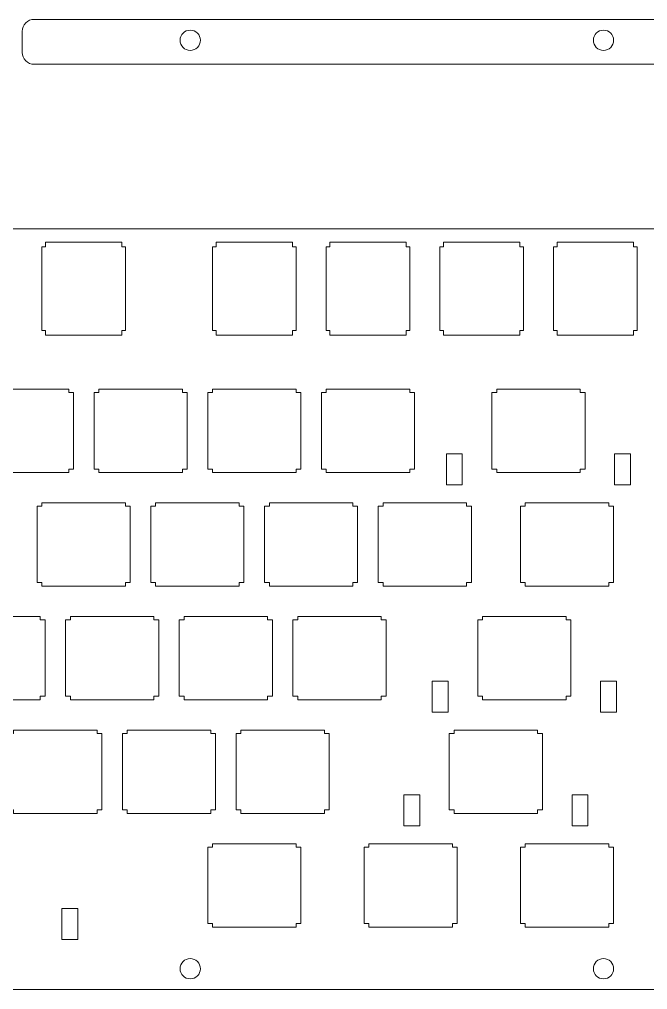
# Model space of a CAD drawing. Header units: millimetres. Extents: x -182 to 182, y -81 to 81.
# Drawn here: x 5.9 to 111.2, y -81.3 to 81.3 of the extents above; entities that cross this region are included whole.
import ezdxf

# ---------------------------------------------------------------- set-up
doc = ezdxf.new("R2010")
doc.units = ezdxf.units.MM
doc.header["$MEASUREMENT"] = 0

msp = doc.modelspace()

# ---------------------------------------------------------------- linework, layer by layer
at = {"lineweight": 9}
for points, knots in [([(8.3708, 81.3083), (7.8403, 81.3083), (7.3316, 81.0976), (6.9566, 80.7225), (6.5815, 80.3474), (6.3708, 79.8387), (6.3708, 79.3083)], [0, 0, 0, 0, 0.5, 0.5, 0.5, 1, 1, 1, 1]), ([(36.23, 77.8083), (36.23, 78.7472), (35.4689, 79.5083), (34.53, 79.5083), (33.5911, 79.5083), (32.83, 78.7472), (32.83, 77.8083), (32.83, 76.8694), (33.5911, 76.1083), (34.53, 76.1083), (35.4689, 76.1083), (36.23, 76.8694), (36.23, 77.8083)], [0, 0, 0, 0, 0.25, 0.25, 0.25, 0.5, 0.5, 0.5, 0.75, 0.75, 0.75, 1, 1, 1, 1]), ([(105.4767, 77.8083), (105.4767, 78.7472), (104.7155, 79.5083), (103.7767, 79.5083), (102.8378, 79.5083), (102.0767, 78.7472), (102.0767, 77.8083), (102.0766, 76.8694), (102.8378, 76.1083), (103.7766, 76.1083), (104.7155, 76.1083), (105.4766, 76.8694), (105.4767, 77.8083)], [0, 0, 0, 0, 0.25, 0.25, 0.25, 0.5, 0.5, 0.5, 0.75, 0.75, 0.75, 1, 1, 1, 1]), ([(6.3708, 75.7833), (6.3708, 75.2529), (6.5815, 74.7441), (6.9566, 74.3691), (7.3316, 73.994), (7.8403, 73.7833), (8.3708, 73.7833)], [0, 0, 0, 0, 0.5, 0.5, 0.5, 1, 1, 1, 1]), ([(36.23, -77.8083), (36.23, -76.8694), (35.4689, -76.1083), (34.53, -76.1083), (33.5911, -76.1083), (32.83, -76.8694), (32.83, -77.8083), (32.83, -78.7472), (33.5911, -79.5083), (34.53, -79.5083), (35.4689, -79.5083), (36.23, -78.7472), (36.23, -77.8083)], [0, 0, 0, 0, 0.25, 0.25, 0.25, 0.5, 0.5, 0.5, 0.75, 0.75, 0.75, 1, 1, 1, 1]), ([(105.4767, -77.8083), (105.4767, -76.8694), (104.7155, -76.1083), (103.7767, -76.1083), (102.8378, -76.1083), (102.0767, -76.8694), (102.0766, -77.8083), (102.0766, -78.7472), (102.8378, -79.5083), (103.7766, -79.5083), (104.7155, -79.5083), (105.4766, -78.7472), (105.4767, -77.8083)], [0, 0, 0, 0, 0.25, 0.25, 0.25, 0.5, 0.5, 0.5, 0.75, 0.75, 0.75, 1, 1, 1, 1])]:
    msp.add_open_spline(points, degree=3, knots=knots, dxfattribs=at)
for points in [[(8.3708, 81.3083), (8.3708, 81.3083), (170.5211, 81.3083), (170.5211, 81.3083)], [(6.3708, 75.7833), (6.3708, 75.7833), (6.3708, 79.3083), (6.3708, 79.3083)], [(170.5209, 73.7833), (170.5209, 73.7833), (8.3708, 73.7833), (8.3708, 73.7833)], [(-170.5563, 46.2241), (-170.5563, 46.2241), (170.5563, 46.2241), (170.5563, 46.2241)], [(170.5275, -81.3083), (170.5275, -81.3083), (-170.5275, -81.3083), (-170.5275, -81.3083)]]:
    msp.add_open_spline(points, degree=3, dxfattribs=at)
at = {"lineweight": 0}
for points, knots in [([(10.2813, 43.9623), (10.2813, 43.9623), (10.2813, 43.1623), (10.2813, 43.1623), (10.2813, 43.1623), (9.6813, 43.1623), (9.6813, 43.1623), (9.6813, 43.1623), (9.6813, 29.1623), (9.6813, 29.1623), (9.6813, 29.1623), (10.2813, 29.1623), (10.2813, 29.1623), (10.2813, 29.1623), (10.2813, 28.3623), (10.2813, 28.3623), (10.2813, 28.3623), (23.0813, 28.3623), (23.0813, 28.3623), (23.0813, 28.3623), (23.0813, 29.1623), (23.0813, 29.1623), (23.0813, 29.1623), (23.6813, 29.1623), (23.6813, 29.1623), (23.6813, 29.1623), (23.6813, 43.1623), (23.6813, 43.1623), (23.6813, 43.1623), (23.0813, 43.1623), (23.0813, 43.1623), (23.0813, 43.1623), (23.0813, 43.9623), (23.0813, 43.9623), (23.0813, 43.9623), (10.2813, 43.9623), (10.2813, 43.9623)], [0, 0, 0, 0, 0.08333333, 0.08333333, 0.08333333, 0.16666667, 0.16666667, 0.16666667, 0.25, 0.25, 0.25, 0.33333333, 0.33333333, 0.33333333, 0.41666667, 0.41666667, 0.41666667, 0.5, 0.5, 0.5, 0.58333333, 0.58333333, 0.58333333, 0.66666667, 0.66666667, 0.66666667, 0.75, 0.75, 0.75, 0.83333333, 0.83333333, 0.83333333, 0.91666667, 0.91666667, 0.91666667, 1, 1, 1, 1]), ([(38.8563, 43.9623), (38.8563, 43.9623), (38.8563, 43.1623), (38.8563, 43.1623), (38.8563, 43.1623), (38.2563, 43.1623), (38.2563, 43.1623), (38.2563, 43.1623), (38.2563, 29.1623), (38.2563, 29.1623), (38.2563, 29.1623), (38.8563, 29.1623), (38.8563, 29.1623), (38.8563, 29.1623), (38.8563, 28.3623), (38.8563, 28.3623), (38.8563, 28.3623), (51.6563, 28.3623), (51.6563, 28.3623), (51.6563, 28.3623), (51.6563, 29.1623), (51.6563, 29.1623), (51.6563, 29.1623), (52.2563, 29.1623), (52.2563, 29.1623), (52.2563, 29.1623), (52.2563, 43.1623), (52.2563, 43.1623), (52.2563, 43.1623), (51.6563, 43.1623), (51.6563, 43.1623), (51.6563, 43.1623), (51.6563, 43.9623), (51.6563, 43.9623), (51.6563, 43.9623), (38.8563, 43.9623), (38.8563, 43.9623)], [0, 0, 0, 0, 0.08333333, 0.08333333, 0.08333333, 0.16666667, 0.16666667, 0.16666667, 0.25, 0.25, 0.25, 0.33333333, 0.33333333, 0.33333333, 0.41666667, 0.41666667, 0.41666667, 0.5, 0.5, 0.5, 0.58333333, 0.58333333, 0.58333333, 0.66666667, 0.66666667, 0.66666667, 0.75, 0.75, 0.75, 0.83333333, 0.83333333, 0.83333333, 0.91666667, 0.91666667, 0.91666667, 1, 1, 1, 1]), ([(57.9063, 43.9623), (57.9063, 43.9623), (57.9063, 43.1623), (57.9063, 43.1623), (57.9063, 43.1623), (57.3063, 43.1623), (57.3063, 43.1623), (57.3063, 43.1623), (57.3063, 29.1623), (57.3063, 29.1623), (57.3063, 29.1623), (57.9063, 29.1623), (57.9063, 29.1623), (57.9063, 29.1623), (57.9063, 28.3623), (57.9063, 28.3623), (57.9063, 28.3623), (70.7063, 28.3623), (70.7063, 28.3623), (70.7063, 28.3623), (70.7063, 29.1623), (70.7063, 29.1623), (70.7063, 29.1623), (71.3063, 29.1623), (71.3063, 29.1623), (71.3063, 29.1623), (71.3063, 43.1623), (71.3063, 43.1623), (71.3063, 43.1623), (70.7063, 43.1623), (70.7063, 43.1623), (70.7063, 43.1623), (70.7063, 43.9623), (70.7063, 43.9623), (70.7063, 43.9623), (57.9063, 43.9623), (57.9063, 43.9623)], [0, 0, 0, 0, 0.08333333, 0.08333333, 0.08333333, 0.16666667, 0.16666667, 0.16666667, 0.25, 0.25, 0.25, 0.33333333, 0.33333333, 0.33333333, 0.41666667, 0.41666667, 0.41666667, 0.5, 0.5, 0.5, 0.58333333, 0.58333333, 0.58333333, 0.66666667, 0.66666667, 0.66666667, 0.75, 0.75, 0.75, 0.83333333, 0.83333333, 0.83333333, 0.91666667, 0.91666667, 0.91666667, 1, 1, 1, 1]), ([(76.9563, 43.9623), (76.9563, 43.9623), (76.9563, 43.1623), (76.9563, 43.1623), (76.9563, 43.1623), (76.3563, 43.1623), (76.3563, 43.1623), (76.3563, 43.1623), (76.3563, 29.1623), (76.3563, 29.1623), (76.3563, 29.1623), (76.9563, 29.1623), (76.9563, 29.1623), (76.9563, 29.1623), (76.9563, 28.3623), (76.9563, 28.3623), (76.9563, 28.3623), (89.7563, 28.3623), (89.7563, 28.3623), (89.7563, 28.3623), (89.7563, 29.1623), (89.7563, 29.1623), (89.7563, 29.1623), (90.3563, 29.1623), (90.3563, 29.1623), (90.3563, 29.1623), (90.3563, 43.1623), (90.3563, 43.1623), (90.3563, 43.1623), (89.7563, 43.1623), (89.7563, 43.1623), (89.7563, 43.1623), (89.7563, 43.9623), (89.7563, 43.9623), (89.7563, 43.9623), (76.9563, 43.9623), (76.9563, 43.9623)], [0, 0, 0, 0, 0.08333333, 0.08333333, 0.08333333, 0.16666667, 0.16666667, 0.16666667, 0.25, 0.25, 0.25, 0.33333333, 0.33333333, 0.33333333, 0.41666667, 0.41666667, 0.41666667, 0.5, 0.5, 0.5, 0.58333333, 0.58333333, 0.58333333, 0.66666667, 0.66666667, 0.66666667, 0.75, 0.75, 0.75, 0.83333333, 0.83333333, 0.83333333, 0.91666667, 0.91666667, 0.91666667, 1, 1, 1, 1]), ([(96.0063, 43.9623), (96.0063, 43.9623), (96.0063, 43.1623), (96.0063, 43.1623), (96.0063, 43.1623), (95.4063, 43.1623), (95.4063, 43.1623), (95.4063, 43.1623), (95.4063, 29.1623), (95.4063, 29.1623), (95.4063, 29.1623), (96.0063, 29.1623), (96.0063, 29.1623), (96.0063, 29.1623), (96.0063, 28.3623), (96.0063, 28.3623), (96.0063, 28.3623), (108.8063, 28.3623), (108.8063, 28.3623), (108.8063, 28.3623), (108.8063, 29.1623), (108.8063, 29.1623), (108.8063, 29.1623), (109.4063, 29.1623), (109.4063, 29.1623), (109.4063, 29.1623), (109.4063, 43.1623), (109.4063, 43.1623), (109.4063, 43.1623), (108.8063, 43.1623), (108.8063, 43.1623), (108.8063, 43.1623), (108.8063, 43.9623), (108.8063, 43.9623), (108.8063, 43.9623), (96.0063, 43.9623), (96.0063, 43.9623)], [0, 0, 0, 0, 0.08333333, 0.08333333, 0.08333333, 0.16666667, 0.16666667, 0.16666667, 0.25, 0.25, 0.25, 0.33333333, 0.33333333, 0.33333333, 0.41666667, 0.41666667, 0.41666667, 0.5, 0.5, 0.5, 0.58333333, 0.58333333, 0.58333333, 0.66666667, 0.66666667, 0.66666667, 0.75, 0.75, 0.75, 0.83333333, 0.83333333, 0.83333333, 0.91666667, 0.91666667, 0.91666667, 1, 1, 1, 1]), ([(0.1563, 19.3493), (0.1563, 19.3493), (0.1563, 18.7493), (0.1563, 18.7493), (0.1563, 18.7493), (-0.6437, 18.7493), (-0.6437, 18.7493), (-0.6437, 18.7493), (-0.6437, 5.9493), (-0.6437, 5.9493), (-0.6437, 5.9493), (0.1563, 5.9493), (0.1563, 5.9493), (0.1563, 5.9493), (0.1563, 5.3493), (0.1563, 5.3493), (0.1563, 5.3493), (14.1563, 5.3493), (14.1563, 5.3493), (14.1563, 5.3493), (14.1563, 5.9493), (14.1563, 5.9493), (14.1563, 5.9493), (14.9563, 5.9493), (14.9563, 5.9493), (14.9563, 5.9493), (14.9563, 18.7493), (14.9563, 18.7493), (14.9563, 18.7493), (14.1563, 18.7493), (14.1563, 18.7493), (14.1563, 18.7493), (14.1563, 19.3493), (14.1563, 19.3493), (14.1563, 19.3493), (0.1563, 19.3493), (0.1563, 19.3493)], [0, 0, 0, 0, 0.08333333, 0.08333333, 0.08333333, 0.16666667, 0.16666667, 0.16666667, 0.25, 0.25, 0.25, 0.33333333, 0.33333333, 0.33333333, 0.41666667, 0.41666667, 0.41666667, 0.5, 0.5, 0.5, 0.58333333, 0.58333333, 0.58333333, 0.66666667, 0.66666667, 0.66666667, 0.75, 0.75, 0.75, 0.83333333, 0.83333333, 0.83333333, 0.91666667, 0.91666667, 0.91666667, 1, 1, 1, 1]), ([(19.2063, 19.3493), (19.2063, 19.3493), (19.2063, 18.7493), (19.2063, 18.7493), (19.2063, 18.7493), (18.4063, 18.7493), (18.4063, 18.7493), (18.4063, 18.7493), (18.4063, 5.9493), (18.4063, 5.9493), (18.4063, 5.9493), (19.2063, 5.9493), (19.2063, 5.9493), (19.2063, 5.9493), (19.2063, 5.3493), (19.2063, 5.3493), (19.2063, 5.3493), (33.2063, 5.3493), (33.2063, 5.3493), (33.2063, 5.3493), (33.2063, 5.9493), (33.2063, 5.9493), (33.2063, 5.9493), (34.0063, 5.9493), (34.0063, 5.9493), (34.0063, 5.9493), (34.0063, 18.7493), (34.0063, 18.7493), (34.0063, 18.7493), (33.2063, 18.7493), (33.2063, 18.7493), (33.2063, 18.7493), (33.2063, 19.3493), (33.2063, 19.3493), (33.2063, 19.3493), (19.2063, 19.3493), (19.2063, 19.3493)], [0, 0, 0, 0, 0.08333333, 0.08333333, 0.08333333, 0.16666667, 0.16666667, 0.16666667, 0.25, 0.25, 0.25, 0.33333333, 0.33333333, 0.33333333, 0.41666667, 0.41666667, 0.41666667, 0.5, 0.5, 0.5, 0.58333333, 0.58333333, 0.58333333, 0.66666667, 0.66666667, 0.66666667, 0.75, 0.75, 0.75, 0.83333333, 0.83333333, 0.83333333, 0.91666667, 0.91666667, 0.91666667, 1, 1, 1, 1]), ([(38.2563, 19.3493), (38.2563, 19.3493), (38.2563, 18.7493), (38.2563, 18.7493), (38.2563, 18.7493), (37.4563, 18.7493), (37.4563, 18.7493), (37.4563, 18.7493), (37.4563, 5.9493), (37.4563, 5.9493), (37.4563, 5.9493), (38.2563, 5.9493), (38.2563, 5.9493), (38.2563, 5.9493), (38.2563, 5.3493), (38.2563, 5.3493), (38.2563, 5.3493), (52.2563, 5.3493), (52.2563, 5.3493), (52.2563, 5.3493), (52.2563, 5.9493), (52.2563, 5.9493), (52.2563, 5.9493), (53.0563, 5.9493), (53.0563, 5.9493), (53.0563, 5.9493), (53.0563, 18.7493), (53.0563, 18.7493), (53.0563, 18.7493), (52.2563, 18.7493), (52.2563, 18.7493), (52.2563, 18.7493), (52.2563, 19.3493), (52.2563, 19.3493), (52.2563, 19.3493), (38.2563, 19.3493), (38.2563, 19.3493)], [0, 0, 0, 0, 0.08333333, 0.08333333, 0.08333333, 0.16666667, 0.16666667, 0.16666667, 0.25, 0.25, 0.25, 0.33333333, 0.33333333, 0.33333333, 0.41666667, 0.41666667, 0.41666667, 0.5, 0.5, 0.5, 0.58333333, 0.58333333, 0.58333333, 0.66666667, 0.66666667, 0.66666667, 0.75, 0.75, 0.75, 0.83333333, 0.83333333, 0.83333333, 0.91666667, 0.91666667, 0.91666667, 1, 1, 1, 1]), ([(57.3063, 19.3493), (57.3063, 19.3493), (57.3063, 18.7493), (57.3063, 18.7493), (57.3063, 18.7493), (56.5063, 18.7493), (56.5063, 18.7493), (56.5063, 18.7493), (56.5063, 5.9493), (56.5063, 5.9493), (56.5063, 5.9493), (57.3063, 5.9493), (57.3063, 5.9493), (57.3063, 5.9493), (57.3063, 5.3493), (57.3063, 5.3493), (57.3063, 5.3493), (71.3063, 5.3493), (71.3063, 5.3493), (71.3063, 5.3493), (71.3063, 5.9493), (71.3063, 5.9493), (71.3063, 5.9493), (72.1063, 5.9493), (72.1063, 5.9493), (72.1063, 5.9493), (72.1063, 18.7493), (72.1063, 18.7493), (72.1063, 18.7493), (71.3063, 18.7493), (71.3063, 18.7493), (71.3063, 18.7493), (71.3063, 19.3493), (71.3063, 19.3493), (71.3063, 19.3493), (57.3063, 19.3493), (57.3063, 19.3493)], [0, 0, 0, 0, 0.08333333, 0.08333333, 0.08333333, 0.16666667, 0.16666667, 0.16666667, 0.25, 0.25, 0.25, 0.33333333, 0.33333333, 0.33333333, 0.41666667, 0.41666667, 0.41666667, 0.5, 0.5, 0.5, 0.58333333, 0.58333333, 0.58333333, 0.66666667, 0.66666667, 0.66666667, 0.75, 0.75, 0.75, 0.83333333, 0.83333333, 0.83333333, 0.91666667, 0.91666667, 0.91666667, 1, 1, 1, 1]), ([(85.8813, 19.3493), (85.8813, 19.3493), (85.8813, 18.7493), (85.8813, 18.7493), (85.8813, 18.7493), (85.0813, 18.7493), (85.0813, 18.7493), (85.0813, 18.7493), (85.0813, 5.9493), (85.0813, 5.9493), (85.0813, 5.9493), (85.8813, 5.9493), (85.8813, 5.9493), (85.8813, 5.9493), (85.8813, 5.3493), (85.8813, 5.3493), (85.8813, 5.3493), (99.8813, 5.3493), (99.8813, 5.3493), (99.8813, 5.3493), (99.8813, 5.9493), (99.8813, 5.9493), (99.8813, 5.9493), (100.6813, 5.9493), (100.6813, 5.9493), (100.6813, 5.9493), (100.6813, 18.7493), (100.6813, 18.7493), (100.6813, 18.7493), (99.8813, 18.7493), (99.8813, 18.7493), (99.8813, 18.7493), (99.8813, 19.3493), (99.8813, 19.3493), (99.8813, 19.3493), (85.8813, 19.3493), (85.8813, 19.3493)], [0, 0, 0, 0, 0.08333333, 0.08333333, 0.08333333, 0.16666667, 0.16666667, 0.16666667, 0.25, 0.25, 0.25, 0.33333333, 0.33333333, 0.33333333, 0.41666667, 0.41666667, 0.41666667, 0.5, 0.5, 0.5, 0.58333333, 0.58333333, 0.58333333, 0.66666667, 0.66666667, 0.66666667, 0.75, 0.75, 0.75, 0.83333333, 0.83333333, 0.83333333, 0.91666667, 0.91666667, 0.91666667, 1, 1, 1, 1]), ([(77.4523, 8.4763), (77.4523, 8.4763), (77.4523, 3.2693), (77.4523, 3.2693), (77.4523, 3.2693), (80.1183, 3.2693), (80.1183, 3.2693), (80.1183, 3.2693), (80.1183, 8.4763), (80.1183, 8.4763), (80.1183, 8.4763), (77.4523, 8.4763), (77.4523, 8.4763)], [0, 0, 0, 0, 0.25, 0.25, 0.25, 0.5, 0.5, 0.5, 0.75, 0.75, 0.75, 1, 1, 1, 1]), ([(105.6443, 8.4763), (105.6443, 8.4763), (105.6443, 3.2693), (105.6443, 3.2693), (105.6443, 3.2693), (108.3103, 3.2693), (108.3103, 3.2693), (108.3103, 3.2693), (108.3103, 8.4763), (108.3103, 8.4763), (108.3103, 8.4763), (105.6443, 8.4763), (105.6443, 8.4763)], [0, 0, 0, 0, 0.25, 0.25, 0.25, 0.5, 0.5, 0.5, 0.75, 0.75, 0.75, 1, 1, 1, 1]), ([(9.6813, 0.2993), (9.6813, 0.2993), (9.6813, -0.3007), (9.6813, -0.3007), (9.6813, -0.3007), (8.8813, -0.3007), (8.8813, -0.3007), (8.8813, -0.3007), (8.8813, -13.1007), (8.8813, -13.1007), (8.8813, -13.1007), (9.6813, -13.1007), (9.6813, -13.1007), (9.6813, -13.1007), (9.6813, -13.7007), (9.6813, -13.7007), (9.6813, -13.7007), (23.6813, -13.7007), (23.6813, -13.7007), (23.6813, -13.7007), (23.6813, -13.1007), (23.6813, -13.1007), (23.6813, -13.1007), (24.4813, -13.1007), (24.4813, -13.1007), (24.4813, -13.1007), (24.4813, -0.3007), (24.4813, -0.3007), (24.4813, -0.3007), (23.6813, -0.3007), (23.6813, -0.3007), (23.6813, -0.3007), (23.6813, 0.2993), (23.6813, 0.2993), (23.6813, 0.2993), (9.6813, 0.2993), (9.6813, 0.2993)], [0, 0, 0, 0, 0.08333333, 0.08333333, 0.08333333, 0.16666667, 0.16666667, 0.16666667, 0.25, 0.25, 0.25, 0.33333333, 0.33333333, 0.33333333, 0.41666667, 0.41666667, 0.41666667, 0.5, 0.5, 0.5, 0.58333333, 0.58333333, 0.58333333, 0.66666667, 0.66666667, 0.66666667, 0.75, 0.75, 0.75, 0.83333333, 0.83333333, 0.83333333, 0.91666667, 0.91666667, 0.91666667, 1, 1, 1, 1]), ([(28.7313, 0.2993), (28.7313, 0.2993), (28.7313, -0.3007), (28.7313, -0.3007), (28.7313, -0.3007), (27.9313, -0.3007), (27.9313, -0.3007), (27.9313, -0.3007), (27.9313, -13.1007), (27.9313, -13.1007), (27.9313, -13.1007), (28.7313, -13.1007), (28.7313, -13.1007), (28.7313, -13.1007), (28.7313, -13.7007), (28.7313, -13.7007), (28.7313, -13.7007), (42.7313, -13.7007), (42.7313, -13.7007), (42.7313, -13.7007), (42.7313, -13.1007), (42.7313, -13.1007), (42.7313, -13.1007), (43.5313, -13.1007), (43.5313, -13.1007), (43.5313, -13.1007), (43.5313, -0.3007), (43.5313, -0.3007), (43.5313, -0.3007), (42.7313, -0.3007), (42.7313, -0.3007), (42.7313, -0.3007), (42.7313, 0.2993), (42.7313, 0.2993), (42.7313, 0.2993), (28.7313, 0.2993), (28.7313, 0.2993)], [0, 0, 0, 0, 0.08333333, 0.08333333, 0.08333333, 0.16666667, 0.16666667, 0.16666667, 0.25, 0.25, 0.25, 0.33333333, 0.33333333, 0.33333333, 0.41666667, 0.41666667, 0.41666667, 0.5, 0.5, 0.5, 0.58333333, 0.58333333, 0.58333333, 0.66666667, 0.66666667, 0.66666667, 0.75, 0.75, 0.75, 0.83333333, 0.83333333, 0.83333333, 0.91666667, 0.91666667, 0.91666667, 1, 1, 1, 1]), ([(47.7813, 0.2993), (47.7813, 0.2993), (47.7813, -0.3007), (47.7813, -0.3007), (47.7813, -0.3007), (46.9813, -0.3007), (46.9813, -0.3007), (46.9813, -0.3007), (46.9813, -13.1007), (46.9813, -13.1007), (46.9813, -13.1007), (47.7813, -13.1007), (47.7813, -13.1007), (47.7813, -13.1007), (47.7813, -13.7007), (47.7813, -13.7007), (47.7813, -13.7007), (61.7813, -13.7007), (61.7813, -13.7007), (61.7813, -13.7007), (61.7813, -13.1007), (61.7813, -13.1007), (61.7813, -13.1007), (62.5813, -13.1007), (62.5813, -13.1007), (62.5813, -13.1007), (62.5813, -0.3007), (62.5813, -0.3007), (62.5813, -0.3007), (61.7813, -0.3007), (61.7813, -0.3007), (61.7813, -0.3007), (61.7813, 0.2993), (61.7813, 0.2993), (61.7813, 0.2993), (47.7813, 0.2993), (47.7813, 0.2993)], [0, 0, 0, 0, 0.08333333, 0.08333333, 0.08333333, 0.16666667, 0.16666667, 0.16666667, 0.25, 0.25, 0.25, 0.33333333, 0.33333333, 0.33333333, 0.41666667, 0.41666667, 0.41666667, 0.5, 0.5, 0.5, 0.58333333, 0.58333333, 0.58333333, 0.66666667, 0.66666667, 0.66666667, 0.75, 0.75, 0.75, 0.83333333, 0.83333333, 0.83333333, 0.91666667, 0.91666667, 0.91666667, 1, 1, 1, 1]), ([(66.8313, 0.2993), (66.8313, 0.2993), (66.8313, -0.3007), (66.8313, -0.3007), (66.8313, -0.3007), (66.0313, -0.3007), (66.0313, -0.3007), (66.0313, -0.3007), (66.0313, -13.1007), (66.0313, -13.1007), (66.0313, -13.1007), (66.8313, -13.1007), (66.8313, -13.1007), (66.8313, -13.1007), (66.8313, -13.7007), (66.8313, -13.7007), (66.8313, -13.7007), (80.8303, -13.7007), (80.8303, -13.7007), (80.8303, -13.7007), (80.8303, -13.1007), (80.8303, -13.1007), (80.8303, -13.1007), (81.6313, -13.1007), (81.6313, -13.1007), (81.6313, -13.1007), (81.6313, -0.3007), (81.6313, -0.3007), (81.6313, -0.3007), (80.8303, -0.3007), (80.8303, -0.3007), (80.8303, -0.3007), (80.8303, 0.2993), (80.8303, 0.2993), (80.8303, 0.2993), (66.8313, 0.2993), (66.8313, 0.2993)], [0, 0, 0, 0, 0.08333333, 0.08333333, 0.08333333, 0.16666667, 0.16666667, 0.16666667, 0.25, 0.25, 0.25, 0.33333333, 0.33333333, 0.33333333, 0.41666667, 0.41666667, 0.41666667, 0.5, 0.5, 0.5, 0.58333333, 0.58333333, 0.58333333, 0.66666667, 0.66666667, 0.66666667, 0.75, 0.75, 0.75, 0.83333333, 0.83333333, 0.83333333, 0.91666667, 0.91666667, 0.91666667, 1, 1, 1, 1]), ([(90.6433, 0.2993), (90.6433, 0.2993), (90.6433, -0.3007), (90.6433, -0.3007), (90.6433, -0.3007), (89.8433, -0.3007), (89.8433, -0.3007), (89.8433, -0.3007), (89.8433, -13.1007), (89.8433, -13.1007), (89.8433, -13.1007), (90.6433, -13.1007), (90.6433, -13.1007), (90.6433, -13.1007), (90.6433, -13.7007), (90.6433, -13.7007), (90.6433, -13.7007), (104.6433, -13.7007), (104.6433, -13.7007), (104.6433, -13.7007), (104.6433, -13.1007), (104.6433, -13.1007), (104.6433, -13.1007), (105.4433, -13.1007), (105.4433, -13.1007), (105.4433, -13.1007), (105.4433, -0.3007), (105.4433, -0.3007), (105.4433, -0.3007), (104.6433, -0.3007), (104.6433, -0.3007), (104.6433, -0.3007), (104.6433, 0.2993), (104.6433, 0.2993), (104.6433, 0.2993), (90.6433, 0.2993), (90.6433, 0.2993)], [0, 0, 0, 0, 0.08333333, 0.08333333, 0.08333333, 0.16666667, 0.16666667, 0.16666667, 0.25, 0.25, 0.25, 0.33333333, 0.33333333, 0.33333333, 0.41666667, 0.41666667, 0.41666667, 0.5, 0.5, 0.5, 0.58333333, 0.58333333, 0.58333333, 0.66666667, 0.66666667, 0.66666667, 0.75, 0.75, 0.75, 0.83333333, 0.83333333, 0.83333333, 0.91666667, 0.91666667, 0.91666667, 1, 1, 1, 1]), ([(-4.6067, -18.7507), (-4.6067, -18.7507), (-4.6067, -19.3507), (-4.6067, -19.3507), (-4.6067, -19.3507), (-5.4067, -19.3507), (-5.4067, -19.3507), (-5.4067, -19.3507), (-5.4067, -32.1507), (-5.4067, -32.1507), (-5.4067, -32.1507), (-4.6067, -32.1507), (-4.6067, -32.1507), (-4.6067, -32.1507), (-4.6067, -32.7507), (-4.6067, -32.7507), (-4.6067, -32.7507), (9.3933, -32.7507), (9.3933, -32.7507), (9.3933, -32.7507), (9.3933, -32.1507), (9.3933, -32.1507), (9.3933, -32.1507), (10.1933, -32.1507), (10.1933, -32.1507), (10.1933, -32.1507), (10.1933, -19.3507), (10.1933, -19.3507), (10.1933, -19.3507), (9.3933, -19.3507), (9.3933, -19.3507), (9.3933, -19.3507), (9.3933, -18.7507), (9.3933, -18.7507), (9.3933, -18.7507), (-4.6067, -18.7507), (-4.6067, -18.7507)], [0, 0, 0, 0, 0.08333333, 0.08333333, 0.08333333, 0.16666667, 0.16666667, 0.16666667, 0.25, 0.25, 0.25, 0.33333333, 0.33333333, 0.33333333, 0.41666667, 0.41666667, 0.41666667, 0.5, 0.5, 0.5, 0.58333333, 0.58333333, 0.58333333, 0.66666667, 0.66666667, 0.66666667, 0.75, 0.75, 0.75, 0.83333333, 0.83333333, 0.83333333, 0.91666667, 0.91666667, 0.91666667, 1, 1, 1, 1]), ([(14.4433, -18.7507), (14.4433, -18.7507), (14.4433, -19.3507), (14.4433, -19.3507), (14.4433, -19.3507), (13.6433, -19.3507), (13.6433, -19.3507), (13.6433, -19.3507), (13.6433, -32.1507), (13.6433, -32.1507), (13.6433, -32.1507), (14.4433, -32.1507), (14.4433, -32.1507), (14.4433, -32.1507), (14.4433, -32.7507), (14.4433, -32.7507), (14.4433, -32.7507), (28.4433, -32.7507), (28.4433, -32.7507), (28.4433, -32.7507), (28.4433, -32.1507), (28.4433, -32.1507), (28.4433, -32.1507), (29.2433, -32.1507), (29.2433, -32.1507), (29.2433, -32.1507), (29.2433, -19.3507), (29.2433, -19.3507), (29.2433, -19.3507), (28.4433, -19.3507), (28.4433, -19.3507), (28.4433, -19.3507), (28.4433, -18.7507), (28.4433, -18.7507), (28.4433, -18.7507), (14.4433, -18.7507), (14.4433, -18.7507)], [0, 0, 0, 0, 0.08333333, 0.08333333, 0.08333333, 0.16666667, 0.16666667, 0.16666667, 0.25, 0.25, 0.25, 0.33333333, 0.33333333, 0.33333333, 0.41666667, 0.41666667, 0.41666667, 0.5, 0.5, 0.5, 0.58333333, 0.58333333, 0.58333333, 0.66666667, 0.66666667, 0.66666667, 0.75, 0.75, 0.75, 0.83333333, 0.83333333, 0.83333333, 0.91666667, 0.91666667, 0.91666667, 1, 1, 1, 1]), ([(33.4933, -18.7507), (33.4933, -18.7507), (33.4933, -19.3507), (33.4933, -19.3507), (33.4933, -19.3507), (32.6933, -19.3507), (32.6933, -19.3507), (32.6933, -19.3507), (32.6933, -32.1507), (32.6933, -32.1507), (32.6933, -32.1507), (33.4933, -32.1507), (33.4933, -32.1507), (33.4933, -32.1507), (33.4933, -32.7507), (33.4933, -32.7507), (33.4933, -32.7507), (47.4933, -32.7507), (47.4933, -32.7507), (47.4933, -32.7507), (47.4933, -32.1507), (47.4933, -32.1507), (47.4933, -32.1507), (48.2933, -32.1507), (48.2933, -32.1507), (48.2933, -32.1507), (48.2933, -19.3507), (48.2933, -19.3507), (48.2933, -19.3507), (47.4933, -19.3507), (47.4933, -19.3507), (47.4933, -19.3507), (47.4933, -18.7507), (47.4933, -18.7507), (47.4933, -18.7507), (33.4933, -18.7507), (33.4933, -18.7507)], [0, 0, 0, 0, 0.08333333, 0.08333333, 0.08333333, 0.16666667, 0.16666667, 0.16666667, 0.25, 0.25, 0.25, 0.33333333, 0.33333333, 0.33333333, 0.41666667, 0.41666667, 0.41666667, 0.5, 0.5, 0.5, 0.58333333, 0.58333333, 0.58333333, 0.66666667, 0.66666667, 0.66666667, 0.75, 0.75, 0.75, 0.83333333, 0.83333333, 0.83333333, 0.91666667, 0.91666667, 0.91666667, 1, 1, 1, 1]), ([(52.5433, -18.7507), (52.5433, -18.7507), (52.5433, -19.3507), (52.5433, -19.3507), (52.5433, -19.3507), (51.7433, -19.3507), (51.7433, -19.3507), (51.7433, -19.3507), (51.7433, -32.1507), (51.7433, -32.1507), (51.7433, -32.1507), (52.5433, -32.1507), (52.5433, -32.1507), (52.5433, -32.1507), (52.5433, -32.7507), (52.5433, -32.7507), (52.5433, -32.7507), (66.5433, -32.7507), (66.5433, -32.7507), (66.5433, -32.7507), (66.5433, -32.1507), (66.5433, -32.1507), (66.5433, -32.1507), (67.3433, -32.1507), (67.3433, -32.1507), (67.3433, -32.1507), (67.3433, -19.3507), (67.3433, -19.3507), (67.3433, -19.3507), (66.5433, -19.3507), (66.5433, -19.3507), (66.5433, -19.3507), (66.5433, -18.7507), (66.5433, -18.7507), (66.5433, -18.7507), (52.5433, -18.7507), (52.5433, -18.7507)], [0, 0, 0, 0, 0.08333333, 0.08333333, 0.08333333, 0.16666667, 0.16666667, 0.16666667, 0.25, 0.25, 0.25, 0.33333333, 0.33333333, 0.33333333, 0.41666667, 0.41666667, 0.41666667, 0.5, 0.5, 0.5, 0.58333333, 0.58333333, 0.58333333, 0.66666667, 0.66666667, 0.66666667, 0.75, 0.75, 0.75, 0.83333333, 0.83333333, 0.83333333, 0.91666667, 0.91666667, 0.91666667, 1, 1, 1, 1]), ([(83.4993, -18.7507), (83.4993, -18.7507), (83.4993, -19.3507), (83.4993, -19.3507), (83.4993, -19.3507), (82.6983, -19.3507), (82.6983, -19.3507), (82.6983, -19.3507), (82.6983, -32.1507), (82.6983, -32.1507), (82.6983, -32.1507), (83.4993, -32.1507), (83.4993, -32.1507), (83.4993, -32.1507), (83.4993, -32.7507), (83.4993, -32.7507), (83.4993, -32.7507), (97.4993, -32.7507), (97.4993, -32.7507), (97.4993, -32.7507), (97.4993, -32.1507), (97.4993, -32.1507), (97.4993, -32.1507), (98.2993, -32.1507), (98.2993, -32.1507), (98.2993, -32.1507), (98.2993, -19.3507), (98.2993, -19.3507), (98.2993, -19.3507), (97.4993, -19.3507), (97.4993, -19.3507), (97.4993, -19.3507), (97.4993, -18.7507), (97.4993, -18.7507), (97.4993, -18.7507), (83.4993, -18.7507), (83.4993, -18.7507)], [0, 0, 0, 0, 0.08333333, 0.08333333, 0.08333333, 0.16666667, 0.16666667, 0.16666667, 0.25, 0.25, 0.25, 0.33333333, 0.33333333, 0.33333333, 0.41666667, 0.41666667, 0.41666667, 0.5, 0.5, 0.5, 0.58333333, 0.58333333, 0.58333333, 0.66666667, 0.66666667, 0.66666667, 0.75, 0.75, 0.75, 0.83333333, 0.83333333, 0.83333333, 0.91666667, 0.91666667, 0.91666667, 1, 1, 1, 1]), ([(75.0703, -29.6237), (75.0703, -29.6237), (75.0703, -34.8307), (75.0703, -34.8307), (75.0703, -34.8307), (77.7363, -34.8307), (77.7363, -34.8307), (77.7363, -34.8307), (77.7363, -29.6237), (77.7363, -29.6237), (77.7363, -29.6237), (75.0703, -29.6237), (75.0703, -29.6237)], [0, 0, 0, 0, 0.25, 0.25, 0.25, 0.5, 0.5, 0.5, 0.75, 0.75, 0.75, 1, 1, 1, 1]), ([(103.2623, -29.6237), (103.2623, -29.6237), (103.2623, -34.8307), (103.2623, -34.8307), (103.2623, -34.8307), (105.9283, -34.8307), (105.9283, -34.8307), (105.9283, -34.8307), (105.9283, -29.6237), (105.9283, -29.6237), (105.9283, -29.6237), (103.2623, -29.6237), (103.2623, -29.6237)], [0, 0, 0, 0, 0.25, 0.25, 0.25, 0.5, 0.5, 0.5, 0.75, 0.75, 0.75, 1, 1, 1, 1]), ([(4.9183, -37.8007), (4.9183, -37.8007), (4.9183, -38.4007), (4.9183, -38.4007), (4.9183, -38.4007), (4.1183, -38.4007), (4.1183, -38.4007), (4.1183, -38.4007), (4.1183, -51.2007), (4.1183, -51.2007), (4.1183, -51.2007), (4.9183, -51.2007), (4.9183, -51.2007), (4.9183, -51.2007), (4.9183, -51.8007), (4.9183, -51.8007), (4.9183, -51.8007), (18.9183, -51.8007), (18.9183, -51.8007), (18.9183, -51.8007), (18.9183, -51.2007), (18.9183, -51.2007), (18.9183, -51.2007), (19.7183, -51.2007), (19.7183, -51.2007), (19.7183, -51.2007), (19.7183, -38.4007), (19.7183, -38.4007), (19.7183, -38.4007), (18.9183, -38.4007), (18.9183, -38.4007), (18.9183, -38.4007), (18.9183, -37.8007), (18.9183, -37.8007), (18.9183, -37.8007), (4.9183, -37.8007), (4.9183, -37.8007)], [0, 0, 0, 0, 0.08333333, 0.08333333, 0.08333333, 0.16666667, 0.16666667, 0.16666667, 0.25, 0.25, 0.25, 0.33333333, 0.33333333, 0.33333333, 0.41666667, 0.41666667, 0.41666667, 0.5, 0.5, 0.5, 0.58333333, 0.58333333, 0.58333333, 0.66666667, 0.66666667, 0.66666667, 0.75, 0.75, 0.75, 0.83333333, 0.83333333, 0.83333333, 0.91666667, 0.91666667, 0.91666667, 1, 1, 1, 1]), ([(23.9683, -37.8007), (23.9683, -37.8007), (23.9683, -38.4007), (23.9683, -38.4007), (23.9683, -38.4007), (23.1683, -38.4007), (23.1683, -38.4007), (23.1683, -38.4007), (23.1683, -51.2007), (23.1683, -51.2007), (23.1683, -51.2007), (23.9683, -51.2007), (23.9683, -51.2007), (23.9683, -51.2007), (23.9683, -51.8007), (23.9683, -51.8007), (23.9683, -51.8007), (37.9683, -51.8007), (37.9683, -51.8007), (37.9683, -51.8007), (37.9683, -51.2007), (37.9683, -51.2007), (37.9683, -51.2007), (38.7683, -51.2007), (38.7683, -51.2007), (38.7683, -51.2007), (38.7683, -38.4007), (38.7683, -38.4007), (38.7683, -38.4007), (37.9683, -38.4007), (37.9683, -38.4007), (37.9683, -38.4007), (37.9683, -37.8007), (37.9683, -37.8007), (37.9683, -37.8007), (23.9683, -37.8007), (23.9683, -37.8007)], [0, 0, 0, 0, 0.08333333, 0.08333333, 0.08333333, 0.16666667, 0.16666667, 0.16666667, 0.25, 0.25, 0.25, 0.33333333, 0.33333333, 0.33333333, 0.41666667, 0.41666667, 0.41666667, 0.5, 0.5, 0.5, 0.58333333, 0.58333333, 0.58333333, 0.66666667, 0.66666667, 0.66666667, 0.75, 0.75, 0.75, 0.83333333, 0.83333333, 0.83333333, 0.91666667, 0.91666667, 0.91666667, 1, 1, 1, 1]), ([(43.0183, -37.8007), (43.0183, -37.8007), (43.0183, -38.4007), (43.0183, -38.4007), (43.0183, -38.4007), (42.2183, -38.4007), (42.2183, -38.4007), (42.2183, -38.4007), (42.2183, -51.2007), (42.2183, -51.2007), (42.2183, -51.2007), (43.0183, -51.2007), (43.0183, -51.2007), (43.0183, -51.2007), (43.0183, -51.8007), (43.0183, -51.8007), (43.0183, -51.8007), (57.0183, -51.8007), (57.0183, -51.8007), (57.0183, -51.8007), (57.0183, -51.2007), (57.0183, -51.2007), (57.0183, -51.2007), (57.8183, -51.2007), (57.8183, -51.2007), (57.8183, -51.2007), (57.8183, -38.4007), (57.8183, -38.4007), (57.8183, -38.4007), (57.0183, -38.4007), (57.0183, -38.4007), (57.0183, -38.4007), (57.0183, -37.8007), (57.0183, -37.8007), (57.0183, -37.8007), (43.0183, -37.8007), (43.0183, -37.8007)], [0, 0, 0, 0, 0.08333333, 0.08333333, 0.08333333, 0.16666667, 0.16666667, 0.16666667, 0.25, 0.25, 0.25, 0.33333333, 0.33333333, 0.33333333, 0.41666667, 0.41666667, 0.41666667, 0.5, 0.5, 0.5, 0.58333333, 0.58333333, 0.58333333, 0.66666667, 0.66666667, 0.66666667, 0.75, 0.75, 0.75, 0.83333333, 0.83333333, 0.83333333, 0.91666667, 0.91666667, 0.91666667, 1, 1, 1, 1]), ([(78.7363, -37.8007), (78.7363, -37.8007), (78.7363, -38.4007), (78.7363, -38.4007), (78.7363, -38.4007), (77.9363, -38.4007), (77.9363, -38.4007), (77.9363, -38.4007), (77.9363, -51.2007), (77.9363, -51.2007), (77.9363, -51.2007), (78.7363, -51.2007), (78.7363, -51.2007), (78.7363, -51.2007), (78.7363, -51.8007), (78.7363, -51.8007), (78.7363, -51.8007), (92.7373, -51.8007), (92.7373, -51.8007), (92.7373, -51.8007), (92.7373, -51.2007), (92.7373, -51.2007), (92.7373, -51.2007), (93.5373, -51.2007), (93.5373, -51.2007), (93.5373, -51.2007), (93.5373, -38.4007), (93.5373, -38.4007), (93.5373, -38.4007), (92.7373, -38.4007), (92.7373, -38.4007), (92.7373, -38.4007), (92.7373, -37.8007), (92.7373, -37.8007), (92.7373, -37.8007), (78.7363, -37.8007), (78.7363, -37.8007)], [0, 0, 0, 0, 0.08333333, 0.08333333, 0.08333333, 0.16666667, 0.16666667, 0.16666667, 0.25, 0.25, 0.25, 0.33333333, 0.33333333, 0.33333333, 0.41666667, 0.41666667, 0.41666667, 0.5, 0.5, 0.5, 0.58333333, 0.58333333, 0.58333333, 0.66666667, 0.66666667, 0.66666667, 0.75, 0.75, 0.75, 0.83333333, 0.83333333, 0.83333333, 0.91666667, 0.91666667, 0.91666667, 1, 1, 1, 1]), ([(70.3083, -48.6737), (70.3083, -48.6737), (70.3083, -53.8807), (70.3083, -53.8807), (70.3083, -53.8807), (72.9743, -53.8807), (72.9743, -53.8807), (72.9743, -53.8807), (72.9743, -48.6737), (72.9743, -48.6737), (72.9743, -48.6737), (70.3083, -48.6737), (70.3083, -48.6737)], [0, 0, 0, 0, 0.25, 0.25, 0.25, 0.5, 0.5, 0.5, 0.75, 0.75, 0.75, 1, 1, 1, 1]), ([(98.5003, -48.6737), (98.5003, -48.6737), (98.5003, -53.8807), (98.5003, -53.8807), (98.5003, -53.8807), (101.1663, -53.8807), (101.1663, -53.8807), (101.1663, -53.8807), (101.1663, -48.6737), (101.1663, -48.6737), (101.1663, -48.6737), (98.5003, -48.6737), (98.5003, -48.6737)], [0, 0, 0, 0, 0.25, 0.25, 0.25, 0.5, 0.5, 0.5, 0.75, 0.75, 0.75, 1, 1, 1, 1]), ([(38.2563, -56.8507), (38.2563, -56.8507), (38.2563, -57.4497), (38.2563, -57.4497), (38.2563, -57.4497), (37.4553, -57.4497), (37.4553, -57.4497), (37.4553, -57.4497), (37.4553, -70.2507), (37.4553, -70.2507), (37.4553, -70.2507), (38.2563, -70.2507), (38.2563, -70.2507), (38.2563, -70.2507), (38.2563, -70.8507), (38.2563, -70.8507), (38.2563, -70.8507), (52.2563, -70.8507), (52.2563, -70.8507), (52.2563, -70.8507), (52.2563, -70.2507), (52.2563, -70.2507), (52.2563, -70.2507), (53.0563, -70.2507), (53.0563, -70.2507), (53.0563, -70.2507), (53.0563, -57.4497), (53.0563, -57.4497), (53.0563, -57.4497), (52.2563, -57.4497), (52.2563, -57.4497), (52.2563, -57.4497), (52.2563, -56.8507), (52.2563, -56.8507), (52.2563, -56.8507), (38.2563, -56.8507), (38.2563, -56.8507)], [0, 0, 0, 0, 0.08333333, 0.08333333, 0.08333333, 0.16666667, 0.16666667, 0.16666667, 0.25, 0.25, 0.25, 0.33333333, 0.33333333, 0.33333333, 0.41666667, 0.41666667, 0.41666667, 0.5, 0.5, 0.5, 0.58333333, 0.58333333, 0.58333333, 0.66666667, 0.66666667, 0.66666667, 0.75, 0.75, 0.75, 0.83333333, 0.83333333, 0.83333333, 0.91666667, 0.91666667, 0.91666667, 1, 1, 1, 1]), ([(64.4493, -56.8507), (64.4493, -56.8507), (64.4493, -57.4497), (64.4493, -57.4497), (64.4493, -57.4497), (63.6493, -57.4497), (63.6493, -57.4497), (63.6493, -57.4497), (63.6493, -70.2507), (63.6493, -70.2507), (63.6493, -70.2507), (64.4493, -70.2507), (64.4493, -70.2507), (64.4493, -70.2507), (64.4493, -70.8507), (64.4493, -70.8507), (64.4493, -70.8507), (78.4483, -70.8507), (78.4483, -70.8507), (78.4483, -70.8507), (78.4483, -70.2507), (78.4483, -70.2507), (78.4483, -70.2507), (79.2483, -70.2507), (79.2483, -70.2507), (79.2483, -70.2507), (79.2483, -57.4497), (79.2483, -57.4497), (79.2483, -57.4497), (78.4483, -57.4497), (78.4483, -57.4497), (78.4483, -57.4497), (78.4483, -56.8507), (78.4483, -56.8507), (78.4483, -56.8507), (64.4493, -56.8507), (64.4493, -56.8507)], [0, 0, 0, 0, 0.08333333, 0.08333333, 0.08333333, 0.16666667, 0.16666667, 0.16666667, 0.25, 0.25, 0.25, 0.33333333, 0.33333333, 0.33333333, 0.41666667, 0.41666667, 0.41666667, 0.5, 0.5, 0.5, 0.58333333, 0.58333333, 0.58333333, 0.66666667, 0.66666667, 0.66666667, 0.75, 0.75, 0.75, 0.83333333, 0.83333333, 0.83333333, 0.91666667, 0.91666667, 0.91666667, 1, 1, 1, 1]), ([(90.6433, -56.8507), (90.6433, -56.8507), (90.6433, -57.4497), (90.6433, -57.4497), (90.6433, -57.4497), (89.8433, -57.4497), (89.8433, -57.4497), (89.8433, -57.4497), (89.8433, -70.2507), (89.8433, -70.2507), (89.8433, -70.2507), (90.6433, -70.2507), (90.6433, -70.2507), (90.6433, -70.2507), (90.6433, -70.8507), (90.6433, -70.8507), (90.6433, -70.8507), (104.6433, -70.8507), (104.6433, -70.8507), (104.6433, -70.8507), (104.6433, -70.2507), (104.6433, -70.2507), (104.6433, -70.2507), (105.4433, -70.2507), (105.4433, -70.2507), (105.4433, -70.2507), (105.4433, -57.4497), (105.4433, -57.4497), (105.4433, -57.4497), (104.6433, -57.4497), (104.6433, -57.4497), (104.6433, -57.4497), (104.6433, -56.8507), (104.6433, -56.8507), (104.6433, -56.8507), (90.6433, -56.8507), (90.6433, -56.8507)], [0, 0, 0, 0, 0.08333333, 0.08333333, 0.08333333, 0.16666667, 0.16666667, 0.16666667, 0.25, 0.25, 0.25, 0.33333333, 0.33333333, 0.33333333, 0.41666667, 0.41666667, 0.41666667, 0.5, 0.5, 0.5, 0.58333333, 0.58333333, 0.58333333, 0.66666667, 0.66666667, 0.66666667, 0.75, 0.75, 0.75, 0.83333333, 0.83333333, 0.83333333, 0.91666667, 0.91666667, 0.91666667, 1, 1, 1, 1]), ([(13.0223, -67.7237), (13.0223, -67.7237), (13.0223, -72.9307), (13.0223, -72.9307), (13.0223, -72.9307), (15.6883, -72.9307), (15.6883, -72.9307), (15.6883, -72.9307), (15.6883, -67.7237), (15.6883, -67.7237), (15.6883, -67.7237), (13.0223, -67.7237), (13.0223, -67.7237)], [0, 0, 0, 0, 0.25, 0.25, 0.25, 0.5, 0.5, 0.5, 0.75, 0.75, 0.75, 1, 1, 1, 1])]:
    msp.add_open_spline(points, degree=3, knots=knots, dxfattribs=at)

doc.saveas('drawing.dxf')
